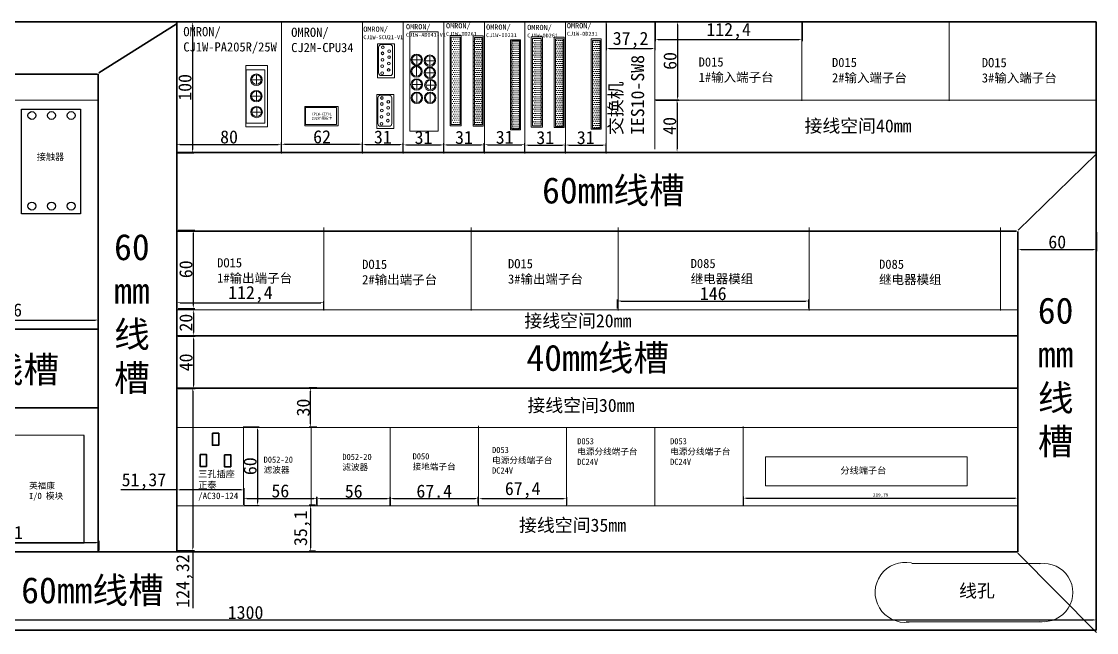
# Model space of a CAD drawing. Header units: millimetres. Extents: x 946 to 4507, y -1073 to 3239.
# Drawn here: x 2925 to 3746, y -539 to -72 of the extents above; entities that cross this region are included whole.
import ezdxf

# ---------------------------------------------------------------- set-up
doc = ezdxf.new("R2010")
doc.units = ezdxf.units.MM
doc.header["$PDMODE"] = 2
doc.header["$PDSIZE"] = -5
doc.layers.add('1', color=3, linetype='Continuous', lineweight=20)
doc.styles.get("Standard").update_dxf_attribs({"font": ''})
doc.styles.get('Standard').set_extended_font_data('SimSun')
doc.dimstyles.new('ISO-25', dxfattribs={"dimtxt": 2.5, "dimasz": 2.5, "dimexe": 1.25, "dimexo": 0.625, "dimtad": 1, "dimtxsty": 'Standard', "dimcen": 2.5, "dimadec": 0, "dimazin": 0, "dimtfac": 1, "dimtmove": 0, "dimatfit": 3, "dimfxl": 1, "dimarcsym": 0})

# ---------------------------------------------------------------- blocks, each defined once
blk = doc.blocks.new('接触器')
blk.add_lwpolyline([(716.09, 855.55), (761.09, 855.55), (761.09, 775.55), (716.09, 775.55)], close=True)
for centre in [(724, 850.75), (739, 850.75), (754, 850.75), (724, 781.49), (739, 781.49), (754, 781.49)]:
    blk.add_circle(centre, 3)
at = {"insert": (727.69, 821.68), "char_height": 5, "width": 34.7504, "attachment_point": 1}
blk.add_mtext('{\\fSimSun|b0|i0|c134|p2;接触器}', dxfattribs=at)
blk = doc.blocks.new('*D244')
at = {"layer": '1', "color": 0, "linetype": 'Continuous', "lineweight": -2, "transparency": 16777216}
for p, q in [((2446.05, -535.98), (2446.05, -528.05)), ((2448.55, -529.3), (3743.55, -529.3)), ((3746.05, -535.98), (3746.05, -528.05))]:
    blk.add_line(p, q, dxfattribs=at)
at = {"layer": '1', "color": 0, "linetype": 'Continuous', "lineweight": 13, "transparency": 16777216}
for points in [[(2448.55, -528.88), (2448.55, -529.71), (2446.05, -529.3)], [(3743.55, -528.88), (3743.55, -529.71), (3746.05, -529.3)]]:
    blk.add_solid(points, dxfattribs=at)
at = {"layer": 'Defpoints', "color": 0, "linetype": 'Continuous', "lineweight": 13, "transparency": 16777216}
for p in [(3746.05, -529.3), (2446.05, -536.6), (3746.05, -536.6)]:
    blk.add_point(p, dxfattribs=at)
at = {"layer": '1', "color": 0, "linetype": 'Continuous', "lineweight": 13, "transparency": 16777216, "insert": (3096.05, -523.67), "char_height": 10, "attachment_point": 5}
blk.add_mtext('1300', dxfattribs=at)
blk = doc.blocks.new('*D263')
at = {"layer": '1', "color": 0, "linetype": 'Continuous', "lineweight": -2, "transparency": 16777216}
for p, q in [((3043.44, -171.48), (3043.44, -164.58)), ((3045.94, -165.83), (3120.94, -165.83)), ((3123.44, -171.48), (3123.44, -164.58))]:
    blk.add_line(p, q, dxfattribs=at)
at = {"layer": '1', "color": 0, "linetype": 'Continuous', "lineweight": 13, "transparency": 16777216}
for points in [[(3045.94, -165.42), (3045.94, -166.25), (3043.44, -165.83)], [(3120.94, -165.42), (3120.94, -166.25), (3123.44, -165.83)]]:
    blk.add_solid(points, dxfattribs=at)
at = {"layer": 'Defpoints', "color": 0, "linetype": 'Continuous', "lineweight": 13, "transparency": 16777216}
for p in [(3043.44, -172.11), (3123.44, -165.83), (3123.44, -172.11)]:
    blk.add_point(p, dxfattribs=at)
at = {"layer": '1', "color": 0, "linetype": 'Continuous', "lineweight": 13, "transparency": 16777216, "insert": (3083.44, -160.21), "char_height": 10, "attachment_point": 5}
blk.add_mtext('80', dxfattribs=at)
blk = doc.blocks.new('*D264')
at = {"layer": '1', "color": 0, "linetype": 'Continuous', "lineweight": -2, "transparency": 16777216}
for p, q in [((3123.48, -171.72), (3123.48, -164.5)), ((3125.98, -165.75), (3182.98, -165.75)), ((3185.48, -171.72), (3185.48, -164.5))]:
    blk.add_line(p, q, dxfattribs=at)
at = {"layer": '1', "color": 0, "linetype": 'Continuous', "lineweight": 13, "transparency": 16777216}
for points in [[(3125.98, -165.33), (3125.98, -166.17), (3123.48, -165.75)], [(3182.98, -165.33), (3182.98, -166.17), (3185.48, -165.75)]]:
    blk.add_solid(points, dxfattribs=at)
at = {"layer": 'Defpoints', "color": 0, "linetype": 'Continuous', "lineweight": 13, "transparency": 16777216}
for p in [(3123.48, -172.35), (3185.48, -165.75), (3185.48, -172.35)]:
    blk.add_point(p, dxfattribs=at)
at = {"layer": '1', "color": 0, "linetype": 'Continuous', "lineweight": 13, "transparency": 16777216, "insert": (3154.48, -160.12), "char_height": 10, "attachment_point": 5}
blk.add_mtext('62', dxfattribs=at)
blk = doc.blocks.new('*D265')
at = {"layer": '1', "color": 0, "linetype": 'Continuous', "lineweight": -2, "transparency": 16777216}
for p, q in [((3185.41, -171.18), (3185.41, -164.68)), ((3187.91, -165.93), (3213.91, -165.93)), ((3216.41, -171.18), (3216.41, -164.68))]:
    blk.add_line(p, q, dxfattribs=at)
at = {"layer": '1', "color": 0, "linetype": 'Continuous', "lineweight": 13, "transparency": 16777216}
for points in [[(3187.91, -165.52), (3187.91, -166.35), (3185.41, -165.93)], [(3213.91, -165.52), (3213.91, -166.35), (3216.41, -165.93)]]:
    blk.add_solid(points, dxfattribs=at)
at = {"layer": 'Defpoints', "color": 0, "linetype": 'Continuous', "lineweight": 13, "transparency": 16777216}
for p in [(3185.41, -171.8), (3216.41, -165.93), (3216.41, -171.8)]:
    blk.add_point(p, dxfattribs=at)
at = {"layer": '1', "color": 0, "linetype": 'Continuous', "lineweight": 13, "transparency": 16777216, "insert": (3200.91, -160.31), "char_height": 10, "attachment_point": 5}
blk.add_mtext('31', dxfattribs=at)
blk = doc.blocks.new('*D267')
at = {"layer": '1', "color": 0, "linetype": 'Continuous', "lineweight": -2, "transparency": 16777216}
for p, q in [((3216.51, -171.5), (3216.51, -165.01)), ((3219.01, -166.26), (3245.01, -166.26)), ((3247.51, -171.5), (3247.51, -165.01))]:
    blk.add_line(p, q, dxfattribs=at)
at = {"layer": '1', "color": 0, "linetype": 'Continuous', "lineweight": 13, "transparency": 16777216}
for points in [[(3219.01, -165.84), (3219.01, -166.68), (3216.51, -166.26)], [(3245.01, -165.84), (3245.01, -166.68), (3247.51, -166.26)]]:
    blk.add_solid(points, dxfattribs=at)
at = {"layer": 'Defpoints', "color": 0, "linetype": 'Continuous', "lineweight": 13, "transparency": 16777216}
for p in [(3216.51, -172.13), (3247.51, -166.26), (3247.51, -172.13)]:
    blk.add_point(p, dxfattribs=at)
at = {"layer": '1', "color": 0, "linetype": 'Continuous', "lineweight": 13, "transparency": 16777216, "insert": (3232.01, -160.63), "char_height": 10, "attachment_point": 5}
blk.add_mtext('31', dxfattribs=at)
blk = doc.blocks.new('*D269')
at = {"layer": '1', "color": 0, "linetype": 'Continuous', "lineweight": -2, "transparency": 16777216}
for p, q in [((3247.39, -171.5), (3247.39, -165.01)), ((3249.89, -166.26), (3275.89, -166.26)), ((3278.39, -171.5), (3278.39, -165.01))]:
    blk.add_line(p, q, dxfattribs=at)
at = {"layer": '1', "color": 0, "linetype": 'Continuous', "lineweight": 13, "transparency": 16777216}
for points in [[(3249.89, -165.84), (3249.89, -166.68), (3247.39, -166.26)], [(3275.89, -165.84), (3275.89, -166.68), (3278.39, -166.26)]]:
    blk.add_solid(points, dxfattribs=at)
at = {"layer": 'Defpoints', "color": 0, "linetype": 'Continuous', "lineweight": 13, "transparency": 16777216}
for p in [(3247.39, -172.13), (3278.39, -166.26), (3278.39, -172.13)]:
    blk.add_point(p, dxfattribs=at)
at = {"layer": '1', "color": 0, "linetype": 'Continuous', "lineweight": 13, "transparency": 16777216, "insert": (3262.89, -160.63), "char_height": 10, "attachment_point": 5}
blk.add_mtext('31', dxfattribs=at)
blk = doc.blocks.new('*D271')
at = {"layer": '1', "color": 0, "linetype": 'Continuous', "lineweight": -2, "transparency": 16777216}
for p, q in [((3278.47, -171.35), (3278.47, -164.85)), ((3280.97, -166.1), (3306.97, -166.1)), ((3309.47, -171.35), (3309.47, -164.85))]:
    blk.add_line(p, q, dxfattribs=at)
at = {"layer": '1', "color": 0, "linetype": 'Continuous', "lineweight": 13, "transparency": 16777216}
for points in [[(3280.97, -165.69), (3280.97, -166.52), (3278.47, -166.1)], [(3306.97, -165.69), (3306.97, -166.52), (3309.47, -166.1)]]:
    blk.add_solid(points, dxfattribs=at)
at = {"layer": 'Defpoints', "color": 0, "linetype": 'Continuous', "lineweight": 13, "transparency": 16777216}
for p in [(3278.47, -171.97), (3309.47, -166.1), (3309.47, -171.97)]:
    blk.add_point(p, dxfattribs=at)
at = {"layer": '1', "color": 0, "linetype": 'Continuous', "lineweight": 13, "transparency": 16777216, "insert": (3293.97, -160.48), "char_height": 10, "attachment_point": 5}
blk.add_mtext('31', dxfattribs=at)
blk = doc.blocks.new('*D273')
at = {"layer": '1', "color": 0, "linetype": 'Continuous', "lineweight": -2, "transparency": 16777216}
for p, q in [((3309.5, -171.65), (3309.5, -165.15)), ((3312, -166.4), (3338, -166.4)), ((3340.5, -171.65), (3340.5, -165.15))]:
    blk.add_line(p, q, dxfattribs=at)
at = {"layer": '1', "color": 0, "linetype": 'Continuous', "lineweight": 13, "transparency": 16777216}
for points in [[(3312, -165.99), (3312, -166.82), (3309.5, -166.4)], [(3338, -165.99), (3338, -166.82), (3340.5, -166.4)]]:
    blk.add_solid(points, dxfattribs=at)
at = {"layer": 'Defpoints', "color": 0, "linetype": 'Continuous', "lineweight": 13, "transparency": 16777216}
for p in [(3309.5, -172.27), (3340.5, -166.4), (3340.5, -172.27)]:
    blk.add_point(p, dxfattribs=at)
at = {"layer": '1', "color": 0, "linetype": 'Continuous', "lineweight": 13, "transparency": 16777216, "insert": (3325, -160.78), "char_height": 10, "attachment_point": 5}
blk.add_mtext('31', dxfattribs=at)
blk = doc.blocks.new('*D275')
at = {"layer": '1', "color": 0, "linetype": 'Continuous', "lineweight": -2, "transparency": 16777216}
for p, q in [((3340.39, -171.62), (3340.39, -165.12)), ((3342.89, -166.37), (3368.89, -166.37)), ((3371.39, -171.62), (3371.39, -165.12))]:
    blk.add_line(p, q, dxfattribs=at)
at = {"layer": '1', "color": 0, "linetype": 'Continuous', "lineweight": 13, "transparency": 16777216}
for points in [[(3342.89, -165.96), (3342.89, -166.79), (3340.39, -166.37)], [(3368.89, -165.96), (3368.89, -166.79), (3371.39, -166.37)]]:
    blk.add_solid(points, dxfattribs=at)
at = {"layer": 'Defpoints', "color": 0, "linetype": 'Continuous', "lineweight": 13, "transparency": 16777216}
for p in [(3340.39, -172.24), (3371.39, -166.37), (3371.39, -172.24)]:
    blk.add_point(p, dxfattribs=at)
at = {"layer": '1', "color": 0, "linetype": 'Continuous', "lineweight": 13, "transparency": 16777216, "insert": (3355.89, -160.75), "char_height": 10, "attachment_point": 5}
blk.add_mtext('31', dxfattribs=at)
blk = doc.blocks.new('*D279')
at = {"layer": '1', "color": 0, "linetype": 'Continuous', "lineweight": -2, "transparency": 16777216}
for p, q in [((3044.26, -72.3), (3056.64, -72.3)), ((3055.39, -74.8), (3055.39, -169.8)), ((3044.26, -172.3), (3056.64, -172.3))]:
    blk.add_line(p, q, dxfattribs=at)
at = {"layer": '1', "color": 0, "linetype": 'Continuous', "lineweight": 13, "transparency": 16777216}
for points in [[(3054.97, -74.8), (3055.81, -74.8), (3055.39, -72.3)], [(3054.97, -169.8), (3055.81, -169.8), (3055.39, -172.3)]]:
    blk.add_solid(points, dxfattribs=at)
at = {"layer": 'Defpoints', "color": 0, "linetype": 'Continuous', "lineweight": 13, "transparency": 16777216}
for p in [(3043.63, -72.3), (3043.63, -172.3), (3055.39, -172.3)]:
    blk.add_point(p, dxfattribs=at)
at = {"layer": '1', "color": 0, "linetype": 'Continuous', "lineweight": 13, "transparency": 16777216, "insert": (3049.77, -122.3), "char_height": 10, "attachment_point": 5, "rotation": 90}
blk.add_mtext('100', dxfattribs=at)
blk = doc.blocks.new('*D280')
at = {"layer": '1', "color": 0, "linetype": 'Continuous', "lineweight": -2, "transparency": 16777216}
for p, q in [((3371.55, -73.67), (3371.55, -93.84)), ((3408.75, -73.67), (3408.75, -93.84)), ((3374.05, -92.59), (3406.25, -92.59))]:
    blk.add_line(p, q, dxfattribs=at)
at = {"layer": '1', "color": 0, "linetype": 'Continuous', "lineweight": 13, "transparency": 16777216}
for points in [[(3374.05, -92.17), (3374.05, -93), (3371.55, -92.59)], [(3406.25, -92.17), (3406.25, -93), (3408.75, -92.59)]]:
    blk.add_solid(points, dxfattribs=at)
at = {"layer": 'Defpoints', "color": 0, "linetype": 'Continuous', "lineweight": 13, "transparency": 16777216}
for p in [(3371.55, -73.05), (3408.75, -73.05), (3408.75, -92.59)]:
    blk.add_point(p, dxfattribs=at)
at = {"layer": '1', "color": 0, "linetype": 'Continuous', "lineweight": 13, "transparency": 16777216, "insert": (3390.15, -86.13), "char_height": 10, "attachment_point": 5}
blk.add_mtext('37,2', dxfattribs=at)
blk = doc.blocks.new('*D282')
at = {"layer": '1', "color": 0, "linetype": 'Continuous', "lineweight": -2, "transparency": 16777216}
for p, q in [((3409.61, -72.08), (3427.19, -72.08)), ((3425.94, -74.58), (3425.94, -129.58)), ((3409.61, -132.08), (3427.19, -132.08))]:
    blk.add_line(p, q, dxfattribs=at)
at = {"layer": '1', "color": 0, "linetype": 'Continuous', "lineweight": 13, "transparency": 16777216}
for points in [[(3425.52, -74.58), (3426.36, -74.58), (3425.94, -72.08)], [(3425.52, -129.58), (3426.36, -129.58), (3425.94, -132.08)]]:
    blk.add_solid(points, dxfattribs=at)
at = {"layer": 'Defpoints', "color": 0, "linetype": 'Continuous', "lineweight": 13, "transparency": 16777216}
for p in [(3408.99, -72.08), (3408.99, -132.08), (3425.94, -132.08)]:
    blk.add_point(p, dxfattribs=at)
at = {"layer": '1', "color": 0, "linetype": 'Continuous', "lineweight": 13, "transparency": 16777216, "insert": (3420.32, -102.08), "char_height": 10, "attachment_point": 5, "rotation": 90}
blk.add_mtext('60', dxfattribs=at)
blk = doc.blocks.new('*D283')
at = {"layer": '1', "color": 0, "linetype": 'Continuous', "lineweight": -2, "transparency": 16777216}
for p, q in [((3409.09, -131.7), (3426.91, -131.7)), ((3425.66, -134.2), (3425.66, -169.2)), ((3409.09, -171.7), (3426.91, -171.7))]:
    blk.add_line(p, q, dxfattribs=at)
at = {"layer": '1', "color": 0, "linetype": 'Continuous', "lineweight": 13, "transparency": 16777216}
for points in [[(3425.24, -134.2), (3426.07, -134.2), (3425.66, -131.7)], [(3425.24, -169.2), (3426.07, -169.2), (3425.66, -171.7)]]:
    blk.add_solid(points, dxfattribs=at)
at = {"layer": 'Defpoints', "color": 0, "linetype": 'Continuous', "lineweight": 13, "transparency": 16777216}
for p in [(3408.47, -131.7), (3408.47, -171.7), (3425.66, -171.7)]:
    blk.add_point(p, dxfattribs=at)
at = {"layer": '1', "color": 0, "linetype": 'Continuous', "lineweight": 13, "transparency": 16777216, "insert": (3420.03, -151.7), "char_height": 10, "attachment_point": 5, "rotation": 90}
blk.add_mtext('40', dxfattribs=at)
blk = doc.blocks.new('*D284')
at = {"layer": '1', "color": 0, "linetype": 'Continuous', "lineweight": -2, "transparency": 16777216}
for p, q in [((3408.84, -73.08), (3408.84, -87.03)), ((3521.24, -73.08), (3521.24, -87.03)), ((3411.34, -85.78), (3518.74, -85.78))]:
    blk.add_line(p, q, dxfattribs=at)
at = {"layer": '1', "color": 0, "linetype": 'Continuous', "lineweight": 13, "transparency": 16777216}
for points in [[(3411.34, -85.36), (3411.34, -86.19), (3408.84, -85.78)], [(3518.74, -85.36), (3518.74, -86.19), (3521.24, -85.78)]]:
    blk.add_solid(points, dxfattribs=at)
at = {"layer": 'Defpoints', "color": 0, "linetype": 'Continuous', "lineweight": 13, "transparency": 16777216}
for p in [(3408.84, -72.45), (3521.24, -72.45), (3521.24, -85.78)]:
    blk.add_point(p, dxfattribs=at)
at = {"layer": '1', "color": 0, "linetype": 'Continuous', "lineweight": 13, "transparency": 16777216, "insert": (3465.04, -79.32), "char_height": 10, "attachment_point": 5}
blk.add_mtext('112,4', dxfattribs=at)
blk = doc.blocks.new('*D285')
at = {"layer": '1', "color": 0, "linetype": 'Continuous', "lineweight": -2, "transparency": 16777216}
for p, q in [((3044.51, -231.31), (3057.36, -231.31)), ((3056.11, -233.81), (3056.11, -288.81)), ((3044.51, -291.31), (3057.36, -291.31))]:
    blk.add_line(p, q, dxfattribs=at)
at = {"layer": '1', "color": 0, "linetype": 'Continuous', "lineweight": 13, "transparency": 16777216}
for points in [[(3055.69, -233.81), (3056.53, -233.81), (3056.11, -231.31)], [(3055.69, -288.81), (3056.53, -288.81), (3056.11, -291.31)]]:
    blk.add_solid(points, dxfattribs=at)
at = {"layer": 'Defpoints', "color": 0, "linetype": 'Continuous', "lineweight": 13, "transparency": 16777216}
for p in [(3043.88, -231.31), (3043.88, -291.31), (3056.11, -291.31)]:
    blk.add_point(p, dxfattribs=at)
at = {"layer": '1', "color": 0, "linetype": 'Continuous', "lineweight": 13, "transparency": 16777216, "insert": (3050.48, -261.31), "char_height": 10, "attachment_point": 5, "rotation": 90}
blk.add_mtext('60', dxfattribs=at)
blk = doc.blocks.new('*D287')
at = {"layer": '1', "color": 0, "linetype": 'Continuous', "lineweight": -2, "transparency": 16777216}
for p, q in [((3043.55, -291.84), (3043.55, -285.61)), ((3046.05, -286.86), (3153.45, -286.86)), ((3155.95, -291.84), (3155.95, -285.61))]:
    blk.add_line(p, q, dxfattribs=at)
at = {"layer": '1', "color": 0, "linetype": 'Continuous', "lineweight": 13, "transparency": 16777216}
for points in [[(3046.05, -286.44), (3046.05, -287.27), (3043.55, -286.86)], [(3153.45, -286.44), (3153.45, -287.27), (3155.95, -286.86)]]:
    blk.add_solid(points, dxfattribs=at)
at = {"layer": 'Defpoints', "color": 0, "linetype": 'Continuous', "lineweight": 13, "transparency": 16777216}
for p in [(3155.95, -286.86), (3043.55, -292.46), (3155.95, -292.46)]:
    blk.add_point(p, dxfattribs=at)
at = {"layer": '1', "color": 0, "linetype": 'Continuous', "lineweight": 13, "transparency": 16777216, "insert": (3099.75, -280.4), "char_height": 10, "attachment_point": 5}
blk.add_mtext('112,4', dxfattribs=at)
blk = doc.blocks.new('*D289')
at = {"layer": '1', "color": 0, "linetype": 'Continuous', "lineweight": -2, "transparency": 16777216}
for p, q in [((3044.66, -292.12), (3057.4, -292.12)), ((3056.15, -294.62), (3056.15, -309.62)), ((3044.66, -312.12), (3057.4, -312.12))]:
    blk.add_line(p, q, dxfattribs=at)
at = {"layer": '1', "color": 0, "linetype": 'Continuous', "lineweight": 13, "transparency": 16777216}
for points in [[(3055.73, -294.62), (3056.56, -294.62), (3056.15, -292.12)], [(3055.73, -309.62), (3056.56, -309.62), (3056.15, -312.12)]]:
    blk.add_solid(points, dxfattribs=at)
at = {"layer": 'Defpoints', "color": 0, "linetype": 'Continuous', "lineweight": 13, "transparency": 16777216}
for p in [(3044.04, -292.12), (3044.04, -312.12), (3056.15, -312.12)]:
    blk.add_point(p, dxfattribs=at)
at = {"layer": '1', "color": 0, "linetype": 'Continuous', "lineweight": 13, "transparency": 16777216, "insert": (3050.52, -302.12), "char_height": 10, "attachment_point": 5, "rotation": 90}
blk.add_mtext('20', dxfattribs=at)
blk = doc.blocks.new('*D291')
at = {"layer": '1', "color": 0, "linetype": 'Continuous', "lineweight": -2, "transparency": 16777216}
for p, q in [((3044.44, -312.49), (3057.47, -312.49)), ((3056.22, -314.99), (3056.22, -349.99)), ((3044.44, -352.49), (3057.47, -352.49))]:
    blk.add_line(p, q, dxfattribs=at)
at = {"layer": '1', "color": 0, "linetype": 'Continuous', "lineweight": 13, "transparency": 16777216}
for points in [[(3055.81, -314.99), (3056.64, -314.99), (3056.22, -312.49)], [(3055.81, -349.99), (3056.64, -349.99), (3056.22, -352.49)]]:
    blk.add_solid(points, dxfattribs=at)
at = {"layer": 'Defpoints', "color": 0, "linetype": 'Continuous', "lineweight": 13, "transparency": 16777216}
for p in [(3043.82, -312.49), (3043.82, -352.49), (3056.22, -352.49)]:
    blk.add_point(p, dxfattribs=at)
at = {"layer": '1', "color": 0, "linetype": 'Continuous', "lineweight": 13, "transparency": 16777216, "insert": (3050.6, -332.49), "char_height": 10, "attachment_point": 5, "rotation": 90}
blk.add_mtext('40', dxfattribs=at)
blk = doc.blocks.new('*D292')
at = {"layer": '1', "color": 0, "linetype": 'Continuous', "lineweight": -2, "transparency": 16777216}
for p, q in [((3043.63, -352.04), (3056.98, -352.04)), ((3055.73, -354.54), (3055.73, -473.87)), ((3043.63, -476.37), (3056.98, -476.37)), ((3055.73, -476.37), (3055.73, -520.28))]:
    blk.add_line(p, q, dxfattribs=at)
at = {"layer": '1', "color": 0, "linetype": 'Continuous', "lineweight": 13, "transparency": 16777216}
for points in [[(3055.32, -354.54), (3056.15, -354.54), (3055.73, -352.04)], [(3055.32, -473.87), (3056.15, -473.87), (3055.73, -476.37)]]:
    blk.add_solid(points, dxfattribs=at)
at = {"layer": 'Defpoints', "color": 0, "linetype": 'Continuous', "lineweight": 13, "transparency": 16777216}
for p in [(3043, -352.04), (3043, -476.37), (3055.73, -476.37)]:
    blk.add_point(p, dxfattribs=at)
at = {"layer": '1', "color": 0, "linetype": 'Continuous', "lineweight": 13, "transparency": 16777216, "insert": (3049.27, -499.58), "char_height": 10, "attachment_point": 5, "rotation": 90}
blk.add_mtext('124,32', dxfattribs=at)
blk = doc.blocks.new('*D293')
at = {"layer": '1', "color": 0, "linetype": 'Continuous', "lineweight": -2, "transparency": 16777216}
for p, q in [((3380.29, -291.33), (3380.29, -284.32)), ((3382.79, -285.57), (3523.79, -285.57)), ((3526.29, -291.33), (3526.29, -284.32))]:
    blk.add_line(p, q, dxfattribs=at)
at = {"layer": '1', "color": 0, "linetype": 'Continuous', "lineweight": 13, "transparency": 16777216}
for points in [[(3382.79, -285.15), (3382.79, -285.99), (3380.29, -285.57)], [(3523.79, -285.15), (3523.79, -285.99), (3526.29, -285.57)]]:
    blk.add_solid(points, dxfattribs=at)
at = {"layer": 'Defpoints', "color": 0, "linetype": 'Continuous', "lineweight": 13, "transparency": 16777216}
for p in [(3526.29, -285.57), (3380.29, -291.95), (3526.29, -291.95)]:
    blk.add_point(p, dxfattribs=at)
at = {"layer": '1', "color": 0, "linetype": 'Continuous', "lineweight": 13, "transparency": 16777216, "insert": (3453.29, -279.95), "char_height": 10, "attachment_point": 5}
blk.add_mtext('146', dxfattribs=at)
blk = doc.blocks.new('*D294')
at = {"layer": '1', "color": 0, "linetype": 'Continuous', "lineweight": -2, "transparency": 16777216}
for p, q in [((3686.07, -232.88), (3686.07, -247.4)), ((3746.07, -232.88), (3746.07, -247.4)), ((3688.57, -246.15), (3743.57, -246.15))]:
    blk.add_line(p, q, dxfattribs=at)
at = {"layer": '1', "color": 0, "linetype": 'Continuous', "lineweight": 13, "transparency": 16777216}
for points in [[(3688.57, -245.73), (3688.57, -246.56), (3686.07, -246.15)], [(3743.57, -245.73), (3743.57, -246.56), (3746.07, -246.15)]]:
    blk.add_solid(points, dxfattribs=at)
at = {"layer": 'Defpoints', "color": 0, "linetype": 'Continuous', "lineweight": 13, "transparency": 16777216}
for p in [(3686.07, -232.25), (3746.07, -232.25), (3746.07, -246.15)]:
    blk.add_point(p, dxfattribs=at)
at = {"layer": '1', "color": 0, "linetype": 'Continuous', "lineweight": 13, "transparency": 16777216, "insert": (3716.07, -240.52), "char_height": 10, "attachment_point": 5}
blk.add_mtext('60', dxfattribs=at)
blk = doc.blocks.new('*D299')
at = {"layer": '1', "color": 0, "linetype": 'Continuous', "lineweight": -2, "transparency": 16777216}
for p, q in [((2826.16, -306.36), (2826.16, -298.9)), ((2828.66, -300.15), (2981.13, -300.15)), ((2983.63, -306.36), (2983.63, -298.9))]:
    blk.add_line(p, q, dxfattribs=at)
at = {"layer": '1', "color": 0, "linetype": 'Continuous', "lineweight": 13, "transparency": 16777216}
for points in [[(2828.66, -299.73), (2828.66, -300.56), (2826.16, -300.15)], [(2981.13, -299.73), (2981.13, -300.56), (2983.63, -300.15)]]:
    blk.add_solid(points, dxfattribs=at)
at = {"layer": 'Defpoints', "color": 0, "linetype": 'Continuous', "lineweight": 13, "transparency": 16777216}
for p in [(2983.63, -300.15), (2826.16, -306.98), (2983.63, -306.98)]:
    blk.add_point(p, dxfattribs=at)
at = {"layer": '1', "color": 0, "linetype": 'Continuous', "lineweight": 13, "transparency": 16777216, "insert": (2904.89, -293.69), "char_height": 10, "attachment_point": 5}
blk.add_mtext('157,46', dxfattribs=at)
blk = doc.blocks.new('*D301')
at = {"layer": '1', "color": 0, "linetype": 'Continuous', "lineweight": -2, "transparency": 16777216}
for p, q in [((3150.66, -441.5), (3150.66, -435.37)), ((3153.16, -436.62), (3204.16, -436.62)), ((3206.66, -441.5), (3206.66, -435.37))]:
    blk.add_line(p, q, dxfattribs=at)
at = {"layer": '1', "color": 0, "linetype": 'Continuous', "lineweight": 13, "transparency": 16777216}
for points in [[(3153.16, -436.2), (3153.16, -437.04), (3150.66, -436.62)], [(3204.16, -436.2), (3204.16, -437.04), (3206.66, -436.62)]]:
    blk.add_solid(points, dxfattribs=at)
at = {"layer": 'Defpoints', "color": 0, "linetype": 'Continuous', "lineweight": 13, "transparency": 16777216}
for p in [(3150.66, -442.12), (3206.66, -436.62), (3206.66, -442.12)]:
    blk.add_point(p, dxfattribs=at)
at = {"layer": '1', "color": 0, "linetype": 'Continuous', "lineweight": 13, "transparency": 16777216, "insert": (3178.66, -431), "char_height": 10, "attachment_point": 5}
blk.add_mtext('56', dxfattribs=at)
blk = doc.blocks.new('*D304')
at = {"layer": '1', "color": 0, "linetype": 'Continuous', "lineweight": -2, "transparency": 16777216}
for p, q in [((3150.57, -352), (3144.52, -352)), ((3145.77, -379.5), (3145.77, -354.5)), ((3150.57, -382), (3144.52, -382))]:
    blk.add_line(p, q, dxfattribs=at)
at = {"layer": '1', "color": 0, "linetype": 'Continuous', "lineweight": 13, "transparency": 16777216}
for points in [[(3145.35, -354.5), (3146.18, -354.5), (3145.77, -352)], [(3145.35, -379.5), (3146.18, -379.5), (3145.77, -382)]]:
    blk.add_solid(points, dxfattribs=at)
at = {"layer": 'Defpoints', "color": 0, "linetype": 'Continuous', "lineweight": 13, "transparency": 16777216}
for p in [(3145.77, -352), (3151.2, -352), (3151.2, -382)]:
    blk.add_point(p, dxfattribs=at)
at = {"layer": '1', "color": 0, "linetype": 'Continuous', "lineweight": 13, "transparency": 16777216, "insert": (3140.14, -367), "char_height": 10, "attachment_point": 5, "rotation": 90}
blk.add_mtext('30', dxfattribs=at)
blk = doc.blocks.new('*D306')
at = {"layer": '1', "color": 0, "linetype": 'Continuous', "lineweight": -2, "transparency": 16777216}
for p, q in [((3149.53, -441.69), (3144.51, -441.69)), ((3145.76, -444.19), (3145.76, -474.29)), ((3149.53, -476.79), (3144.51, -476.79))]:
    blk.add_line(p, q, dxfattribs=at)
at = {"layer": '1', "color": 0, "linetype": 'Continuous', "lineweight": 13, "transparency": 16777216}
for points in [[(3145.34, -444.19), (3146.18, -444.19), (3145.76, -441.69)], [(3145.34, -474.29), (3146.18, -474.29), (3145.76, -476.79)]]:
    blk.add_solid(points, dxfattribs=at)
at = {"layer": 'Defpoints', "color": 0, "linetype": 'Continuous', "lineweight": 13, "transparency": 16777216}
for p in [(3150.16, -441.69), (3145.76, -476.79), (3150.16, -476.79)]:
    blk.add_point(p, dxfattribs=at)
at = {"layer": '1', "color": 0, "linetype": 'Continuous', "lineweight": 13, "transparency": 16777216, "insert": (3139.3, -459.24), "char_height": 10, "attachment_point": 5, "rotation": 90}
blk.add_mtext('35,1', dxfattribs=at)
blk = doc.blocks.new('*D307')
at = {"layer": '1', "color": 0, "linetype": 'Continuous', "lineweight": -2, "transparency": 16777216}
for p, q in [((3206.46, -441.5), (3206.46, -435.3)), ((3208.96, -436.55), (3271.34, -436.55)), ((3273.84, -440.02), (3273.84, -435.3))]:
    blk.add_line(p, q, dxfattribs=at)
at = {"layer": '1', "color": 0, "linetype": 'Continuous', "lineweight": 13, "transparency": 16777216}
for points in [[(3208.96, -436.14), (3208.96, -436.97), (3206.46, -436.55)], [(3271.34, -436.14), (3271.34, -436.97), (3273.84, -436.55)]]:
    blk.add_solid(points, dxfattribs=at)
at = {"layer": 'Defpoints', "color": 0, "linetype": 'Continuous', "lineweight": 13, "transparency": 16777216}
for p in [(3206.46, -442.12), (3273.84, -436.55), (3273.84, -440.64)]:
    blk.add_point(p, dxfattribs=at)
at = {"layer": '1', "color": 0, "linetype": 'Continuous', "lineweight": 13, "transparency": 16777216, "insert": (3240.15, -430.93), "char_height": 10, "attachment_point": 5}
blk.add_mtext('67.4', dxfattribs=at)
blk = doc.blocks.new('*D308')
at = {"layer": '1', "color": 0, "linetype": 'Continuous', "lineweight": -2, "transparency": 16777216}
for p, q in [((3274.05, -441.31), (3274.05, -435.38)), ((3276.55, -436.63), (3338.95, -436.63)), ((3341.45, -441.31), (3341.45, -435.38))]:
    blk.add_line(p, q, dxfattribs=at)
at = {"layer": '1', "color": 0, "linetype": 'Continuous', "lineweight": 13, "transparency": 16777216}
for points in [[(3276.55, -436.22), (3276.55, -437.05), (3274.05, -436.63)], [(3338.95, -436.22), (3338.95, -437.05), (3341.45, -436.63)]]:
    blk.add_solid(points, dxfattribs=at)
at = {"layer": 'Defpoints', "color": 0, "linetype": 'Continuous', "lineweight": 13, "transparency": 16777216}
for p in [(3274.05, -441.94), (3341.45, -436.63), (3341.45, -441.94)]:
    blk.add_point(p, dxfattribs=at)
at = {"layer": '1', "color": 0, "linetype": 'Continuous', "lineweight": 13, "transparency": 16777216, "insert": (3307.75, -430.17), "char_height": 10, "attachment_point": 5}
blk.add_mtext('67,4', dxfattribs=at)
blk = doc.blocks.new('*D309')
at = {"layer": '1', "color": 0, "linetype": 'Continuous', "lineweight": -2, "transparency": 16777216}
for p, q in [((3476.31, -441.84), (3476.31, -435.01)), ((3686.09, -441.84), (3686.09, -435.01)), ((3478.81, -436.26), (3683.59, -436.26))]:
    blk.add_line(p, q, dxfattribs=at)
at = {"layer": '1', "color": 0, "linetype": 'Continuous', "lineweight": 13, "transparency": 16777216}
for points in [[(3478.81, -435.84), (3478.81, -436.67), (3476.31, -436.26)], [(3683.59, -435.84), (3683.59, -436.67), (3686.09, -436.26)]]:
    blk.add_solid(points, dxfattribs=at)
at = {"layer": 'Defpoints', "color": 0, "linetype": 'Continuous', "lineweight": 13, "transparency": 16777216}
for p in [(3476.31, -442.46), (3686.09, -436.26), (3686.09, -442.46)]:
    blk.add_point(p, dxfattribs=at)
at = {"layer": '1', "color": 0, "linetype": 'Continuous', "lineweight": 13, "transparency": 16777216, "insert": (3581.2, -434.17), "char_height": 2.5, "attachment_point": 5}
blk.add_mtext('209,79', dxfattribs=at)
blk = doc.blocks.new('*D312')
at = {"layer": '1', "color": 0, "linetype": 'Continuous', "lineweight": -2, "transparency": 16777216}
for p, q in [((2826.92, -476.27), (2826.92, -468.98)), ((2829.42, -470.23), (2981.83, -470.23)), ((2984.33, -476.27), (2984.33, -468.98))]:
    blk.add_line(p, q, dxfattribs=at)
at = {"layer": '1', "color": 0, "linetype": 'Continuous', "lineweight": 13, "transparency": 16777216}
for points in [[(2829.42, -469.81), (2829.42, -470.65), (2826.92, -470.23)], [(2981.83, -469.81), (2981.83, -470.65), (2984.33, -470.23)]]:
    blk.add_solid(points, dxfattribs=at)
at = {"layer": 'Defpoints', "color": 0, "linetype": 'Continuous', "lineweight": 13, "transparency": 16777216}
for p in [(2984.33, -470.23), (2826.92, -476.9), (2984.33, -476.9)]:
    blk.add_point(p, dxfattribs=at)
at = {"layer": '1', "color": 0, "linetype": 'Continuous', "lineweight": 13, "transparency": 16777216, "insert": (2905.63, -463.77), "char_height": 10, "attachment_point": 5}
blk.add_mtext('157,41', dxfattribs=at)
blk = doc.blocks.new('*D314')
at = {"layer": '1', "color": 0, "linetype": 'Continuous', "lineweight": -2, "transparency": 16777216}
for p, q in [((3095.08, -381.82), (3106.42, -381.82)), ((3105.17, -384.32), (3105.17, -439.32)), ((3095.08, -441.82), (3106.42, -441.82))]:
    blk.add_line(p, q, dxfattribs=at)
at = {"layer": '1', "color": 0, "linetype": 'Continuous', "lineweight": 13, "transparency": 16777216}
for points in [[(3104.75, -384.32), (3105.59, -384.32), (3105.17, -381.82)], [(3104.75, -439.32), (3105.59, -439.32), (3105.17, -441.82)]]:
    blk.add_solid(points, dxfattribs=at)
at = {"layer": 'Defpoints', "color": 0, "linetype": 'Continuous', "lineweight": 13, "transparency": 16777216}
for p in [(3094.45, -381.82), (3094.45, -441.82), (3105.17, -441.82)]:
    blk.add_point(p, dxfattribs=at)
at = {"layer": '1', "color": 0, "linetype": 'Continuous', "lineweight": 13, "transparency": 16777216, "insert": (3099.54, -411.82), "char_height": 10, "attachment_point": 5, "rotation": 90}
blk.add_mtext('60', dxfattribs=at)
blk = doc.blocks.new('*D315')
at = {"layer": '1', "color": 0, "linetype": 'Continuous', "lineweight": -2, "transparency": 16777216}
for p, q in [((3094.61, -441.11), (3094.61, -435.14)), ((3150.61, -441.11), (3150.61, -435.14)), ((3097.11, -436.39), (3148.11, -436.39))]:
    blk.add_line(p, q, dxfattribs=at)
at = {"layer": '1', "color": 0, "linetype": 'Continuous', "lineweight": 13, "transparency": 16777216}
for points in [[(3097.11, -435.98), (3097.11, -436.81), (3094.61, -436.39)], [(3148.11, -435.98), (3148.11, -436.81), (3150.61, -436.39)]]:
    blk.add_solid(points, dxfattribs=at)
at = {"layer": 'Defpoints', "color": 0, "linetype": 'Continuous', "lineweight": 13, "transparency": 16777216}
for p in [(3094.61, -441.74), (3150.61, -436.39), (3150.61, -441.74)]:
    blk.add_point(p, dxfattribs=at)
at = {"layer": '1', "color": 0, "linetype": 'Continuous', "lineweight": 13, "transparency": 16777216, "insert": (3122.61, -430.77), "char_height": 10, "attachment_point": 5}
blk.add_mtext('56', dxfattribs=at)
blk = doc.blocks.new('*D317')
at = {"layer": '1', "color": 0, "linetype": 'Continuous', "lineweight": -2, "transparency": 16777216}
for p, q in [((3043.54, -429.9), (3000.83, -429.9)), ((3043.54, -441.37), (3043.54, -428.65)), ((3092.42, -429.9), (3046.04, -429.9)), ((3094.92, -441.37), (3094.92, -428.65))]:
    blk.add_line(p, q, dxfattribs=at)
at = {"layer": '1', "color": 0, "linetype": 'Continuous', "lineweight": 13, "transparency": 16777216}
for points in [[(3046.04, -429.48), (3046.04, -430.31), (3043.54, -429.9)], [(3092.42, -429.48), (3092.42, -430.31), (3094.92, -429.9)]]:
    blk.add_solid(points, dxfattribs=at)
at = {"layer": 'Defpoints', "color": 0, "linetype": 'Continuous', "lineweight": 13, "transparency": 16777216}
for p in [(3094.92, -429.9), (3043.54, -442), (3094.92, -442)]:
    blk.add_point(p, dxfattribs=at)
at = {"layer": '1', "color": 0, "linetype": 'Continuous', "lineweight": 13, "transparency": 16777216, "insert": (3018.4, -423.44), "char_height": 10, "attachment_point": 5}
blk.add_mtext('51,37', dxfattribs=at)

msp = doc.modelspace()

# ---------------------------------------------------------------- hatches: boundary and pattern name
at = {"layer": '1', "linetype": 'Continuous', "lineweight": 13}
h = msp.add_hatch(dxfattribs=at)
h.set_pattern_fill('DOTS', style=0)
h.set_pattern_definition([(0, (-224.811, 9.7226), (0.79375, 1.5875), [0, -1.5875])])
h.paths.add_polyline_path([(3260.321, -84.263), (3253.494, -84.263), (3253.494, -151.019), (3260.321, -151.019)])
h = msp.add_hatch(dxfattribs=at)
h.set_pattern_fill('DOTS', style=0)
h.set_pattern_definition([(0, (-208.1817, 9.7226), (0.79375, 1.5875), [0, -1.5875])])
h.paths.add_polyline_path([(3276.95, -84.263), (3270.123, -84.263), (3270.123, -151.019), (3276.95, -151.019)])
h = msp.add_hatch(dxfattribs=at)
h.set_pattern_fill('DOTS', style=0)
h.set_pattern_definition([(0, (-179.5416, 6.8384), (0.79375, 1.5875), [0, -1.5875])])
h.paths.add_polyline_path([(3305.59, -87.147), (3298.763, -87.147), (3298.763, -153.903), (3305.59, -153.903)])
h = msp.add_hatch(dxfattribs=at)
h.set_pattern_fill('DOTS', style=0)
h.set_pattern_definition([(0, (-162.7417, 8.6535), (0.79375, 1.5875), [0, -1.5875])])
h.paths.add_polyline_path([(3322.39, -85.332), (3315.563, -85.332), (3315.563, -152.088), (3322.39, -152.088)])
h = msp.add_hatch(dxfattribs=at)
h.set_pattern_fill('DOTS', style=0)
h.set_pattern_definition([(0, (-146.1124, 8.6535), (0.79375, 1.5875), [0, -1.5875])])
h.paths.add_polyline_path([(3339.019, -85.332), (3332.193, -85.332), (3332.193, -152.088), (3339.019, -152.088)])
h = msp.add_hatch(dxfattribs=at)
h.set_pattern_fill('DOTS', style=0)
h.set_pattern_definition([(0, (-117.846, 7.3744), (0.79375, 1.5875), [0, -1.5875])])
h.paths.add_polyline_path([(3367.286, -86.611), (3360.459, -86.611), (3360.459, -153.367), (3367.286, -153.367)])

# ---------------------------------------------------------------- linework, layer by layer
at = {"color": 0, "lineweight": -2}
msp.add_lwpolyline([(2915.679, -388.23), (2915.679, -470.514), (2972.679, -470.514), (2972.679, -388.249)], close=True, dxfattribs=at)
at = {"lineweight": 30}
for points in [[(3070.763, -386.663), (3075.608, -386.663), (3075.608, -395.805), (3070.763, -395.805)], [(3061.336, -402.86), (3066.181, -402.86), (3066.181, -412.002), (3061.336, -412.002)], [(3079.922, -403.086), (3084.767, -403.086), (3084.767, -412.228), (3079.922, -412.228)]]:
    msp.add_lwpolyline(points, close=True, dxfattribs=at)
at = {"layer": '1', "color": 7, "linetype": 'Continuous', "lineweight": 30}
for p, q in [((3745.899, -72.195), (2445.899, -72.195)), ((3043.454, -71.944), (3043.454, -477.131)), ((3745.899, -537.195), (3745.899, -72.195)), ((2983.926, -111.148), (3042.927, -73.95)), ((2982.675, -112.195), (2485.899, -112.195)), ((2983.454, -111.963), (2983.454, -477.131)), ((3745.899, -172.195), (3043.289, -172.195)), ((3686.275, -231.374), (3745.744, -173.404)), ((3685.062, -232.195), (3043.289, -232.195)), ((3685.899, -477.34), (3685.899, -232.323)), ((2983.454, -307.195), (2825.899, -307.195)), ((3686.054, -312.195), (3043.289, -312.195)), ((3685.698, -352.195), (3043.289, -352.195)), ((2983.454, -367.195), (2825.899, -367.195)), ((2485.899, -477.195), (3685.858, -477.195)), ((3685.858, -478.346), (3746.005, -538.925)), ((2445.899, -537.195), (3745.899, -537.195))]:
    msp.add_line(p, q, dxfattribs=at)
at = {"layer": '1', "color": 7, "linetype": 'Continuous', "lineweight": 13}
for p, q in [((3123.454, -71.944), (3123.454, -172.833)), ((3185.454, -71.944), (3185.454, -172.833)), ((3216.454, -71.944), (3216.454, -172.833)), ((3247.454, -71.944), (3247.454, -172.833)), ((3278.454, -71.944), (3278.454, -172.833)), ((3309.454, -71.944), (3309.454, -172.833)), ((3340.454, -71.944), (3340.454, -172.833)), ((3371.454, -71.944), (3371.454, -172.833)), ((3408.699, -169.638), (3408.699, -72.195)), ((3521.099, -132.496), (3521.099, -72.195)), ((3633.499, -132.496), (3633.499, -72.195)), ((3299.162, -86.795), (3306.375, -86.795)), ((3226.814, -104.61), (3226.814, -97.625)), ((3236.825, -105.283), (3236.825, -98.297)), ((3223.207, -101.301), (3230.421, -101.301)), ((3226.653, -113.505), (3226.653, -106.52)), ((3233.219, -101.974), (3240.432, -101.974)), ((3104.343, -119.798), (3104.343, -112.812)), ((3233.219, -111.175), (3240.432, -111.175)), ((3236.825, -114.484), (3236.825, -107.499)), ((3100.737, -116.489), (3107.95, -116.489)), ((3223.251, -120.116), (3230.465, -120.116)), ((3226.858, -123.425), (3226.858, -116.44)), ((3233.67, -120.532), (3240.884, -120.532)), ((3237.277, -123.841), (3237.277, -116.856)), ((3100.698, -129.04), (3107.911, -129.04)), ((3104.304, -132.349), (3104.304, -125.363)), ((3226.931, -133.613), (3226.931, -126.628)), ((3237.072, -133.658), (3237.072, -126.673)), ((2983.454, -132.195), (2827.027, -132.195)), ((3104.537, -144.447), (3104.537, -137.462)), ((3745.899, -132.195), (3409.282, -132.195)), ((3100.931, -141.138), (3108.144, -141.138)), ((3155.854, -229.382), (3155.854, -292.939)), ((3268.254, -229.382), (3268.254, -292.939)), ((3380.654, -229.382), (3380.654, -292.939)), ((3526.654, -229.382), (3526.654, -292.939)), ((3672.654, -229.382), (3672.654, -292.939)), ((3686.054, -292.195), (3043.289, -292.195)), ((3685.596, -382.195), (3044.374, -382.195)), ((3094.486, -381.58), (3094.486, -441.233)), ((3146.142, -381.58), (3146.142, -441.233)), ((3206.486, -382.117), (3206.486, -441.999)), ((3273.886, -380.91), (3273.886, -441.814)), ((3341.286, -382.071), (3341.286, -442.12)), ((3408.686, -382.651), (3408.686, -441.818)), ((3476.086, -381.49), (3476.086, -442.43)), ((3685.596, -442.195), (3044.374, -442.195)), ((3605.053, -486.162), (3703.3, -486.162)), ((3600.711, -530.65), (3704.475, -530.65))]:
    msp.add_line(p, q, dxfattribs=at)
for points in [[(3221.625, -79.953), (3243.177, -79.953), (3243.177, -155.643), (3221.625, -155.643)], [(3196.886, -88.904), (3209.855, -88.904), (3209.855, -115.008), (3196.886, -115.008)], [(3252.23, -82.707), (3260.754, -82.707), (3260.754, -151.604), (3252.23, -151.604)], [(3253.076, -83.97), (3259.903, -83.97), (3259.903, -150.727), (3253.076, -150.727)], [(3269.788, -82.965), (3277.453, -82.965), (3277.453, -151.877), (3269.788, -151.877)], [(3270.806, -84.081), (3276.704, -84.081), (3276.704, -151.027), (3270.806, -151.027)], [(3298.428, -85.849), (3306.093, -85.849), (3306.093, -154.762), (3298.428, -154.762)], [(3299.446, -86.965), (3305.344, -86.965), (3305.344, -153.911), (3299.446, -153.911)], [(3314.299, -83.777), (3322.824, -83.777), (3322.824, -152.673), (3314.299, -152.673)], [(3315.145, -85.04), (3321.972, -85.04), (3321.972, -151.796), (3315.145, -151.796)], [(3331.857, -84.034), (3339.522, -84.034), (3339.522, -152.946), (3331.857, -152.946)], [(3332.875, -85.15), (3338.773, -85.15), (3338.773, -152.096), (3332.875, -152.096)], [(3360.124, -85.313), (3367.789, -85.313), (3367.789, -154.226), (3360.124, -154.226)], [(3361.141, -86.429), (3367.04, -86.429), (3367.04, -153.375), (3361.141, -153.375)], [(3096.3, -105.696), (3112.757, -105.696), (3112.757, -152.578), (3096.3, -152.578)], [(3096.504, -108.912), (3110.79, -108.912), (3110.79, -149.569), (3096.504, -149.569)], [(3196.28, -127.643), (3209.25, -127.643), (3209.25, -153.747), (3196.28, -153.747)], [(3141.222, -136.879), (3166.825, -136.879), (3166.825, -151.744), (3141.222, -151.744)], [(3141.903, -137.67), (3165.57, -137.67), (3165.57, -150.552), (3141.903, -150.552)], [(3493.33, -404.583), (3647.177, -404.583), (3647.177, -426.766), (3493.33, -426.766)]]:
    msp.add_lwpolyline(points, close=True, dxfattribs=at)
for points in [[(3199.689, -89.617), (3206.403, -89.617, -0.4142136), (3208.403, -91.617), (3208.403, -111.277, -0.4142136), (3206.403, -113.277), (3199.689, -113.277, -0.4142136), (3197.689, -111.277), (3197.689, -91.617, -0.4142136)], [(3199.083, -128.356), (3205.798, -128.356, -0.4142136), (3207.798, -130.356), (3207.798, -150.016, -0.4142136), (3205.798, -152.016), (3199.083, -152.016, -0.4142136), (3197.083, -150.016), (3197.083, -130.356, -0.4142136)]]:
    msp.add_lwpolyline(points, format="xyb", close=True, dxfattribs=at)
for centre, radius in [((3200.758, -96.277), 1.033), ((3200.84, -91.678), 1.033), ((3205.64, -99.149), 1.033), ((3205.721, -94.55), 1.033), ((3226.758, -101.29), 4.409), ((3226.792, -101.174), 3.628), ((3236.769, -101.963), 4.409), ((3236.803, -101.847), 3.628), ((3200.476, -106.133), 1.033), ((3200.664, -101.158), 1.033), ((3205.546, -104.03), 1.033), ((3226.597, -110.186), 4.409), ((3226.631, -110.07), 3.628), ((3104.287, -116.478), 4.409), ((3104.321, -116.362), 3.628), ((3200.476, -111.388), 1.033), ((3205.358, -109.005), 1.033), ((3236.769, -111.164), 4.409), ((3236.803, -111.048), 3.628), ((3226.801, -120.105), 4.409), ((3226.836, -119.989), 3.628), ((3237.221, -120.522), 4.409), ((3237.255, -120.406), 3.628), ((3104.248, -129.029), 4.409), ((3104.282, -128.913), 3.628), ((3200.234, -130.417), 1.033), ((3226.874, -130.294), 4.409), ((3226.908, -130.178), 3.628), ((3237.016, -130.339), 4.409), ((3237.05, -130.223), 3.628), ((3104.481, -141.128), 4.409), ((3104.515, -141.012), 3.628), ((3200.058, -139.897), 1.033), ((3200.152, -135.016), 1.033), ((3205.034, -137.888), 1.033), ((3205.116, -133.289), 1.033), ((3199.871, -144.872), 1.033), ((3204.752, -147.744), 1.033), ((3204.94, -142.769), 1.033), ((3199.871, -150.127), 1.033)]:
    msp.add_circle(centre, radius, dxfattribs=at)
for centre, radius, start, end in [((3599.934, -508.246), 22.956, 78.169887, 277.356155), ((3705.756, -508.386), 22.264, 262.500316, 97.579986)]:
    msp.add_arc(centre, radius, start, end, dxfattribs=at)

# ---------------------------------------------------------------- block references
at = {"color": 0, "lineweight": -2}
msp.add_blockref('接触器', (2208.817, -994.522), dxfattribs=at)

# ---------------------------------------------------------------- texts
at = {"color": 0, "lineweight": -2, "insert": (3373.83, -158.731), "char_height": 10, "width": 60, "attachment_point": 1, "rotation": 90}
msp.add_mtext('交换机\\PIES10-SW8', dxfattribs=at)
at = {"color": 0, "lineweight": -2, "attachment_point": 1}
for s, insert, char_height, width in [('{\\fSimSun|b1|i0|c134|p2;D015\\P1#输入端子台}', (3442.167, -99.396), 7, 71.14934), ('{\\fSimSun|b1|i0|c134|p2;D015\\P2#输入端子台}', (3544.03, -99.769), 7, 71.14934), ('{\\fSimSun|b1|i0|c134|p2;DO15\\P3#输入端子台}', (3658.468, -99.883), 7, 71.14934), ('{\\fSimSun|b1|i0|c134|p2;DO15\\P1#输出端子台}', (3074.334, -252.88), 7, 71.14934), ('{\\fSimSun|b1|i0|c134|p2;DO15\\P2#输出端子台}', (3185.136, -254.055), 7, 71.14934), ('{\\fSimSun|b1|i0|c134|p2;DO15\\P3#输出端子台}', (3296.515, -253.579), 7, 71.14934), ('D085\\P继电器模组', (3436.092, -253.396), 7, 65), ('D085\\P继电器模组', (3579.987, -253.958), 7, 65), ('D053\\P电源分线端子台\\PDC24V', (3349.38, -390.399), 4.7064, 65), ('D053\\P电源分线端子台\\PDC24V', (3420.356, -390.399), 4.7064, 65), ('D052-20\\P滤波器', (3169.983, -402.334), 4.7064, 65), ('D050\\P接地端子台', (3223.644, -401.923), 4.7064, 65), ('D053\\P电源分线端子台\\PDC24V', (3284.355, -397.068), 4.7064, 65), ('D052-20\\P滤波器', (3109.836, -404.437), 4.7064, 65), ('英福康  I/O 模块', (2930.706, -424.345), 4.70644, 30), ('线孔', (3641.093, -501.973), 10, 46.18369)]:
    msp.add_mtext(s, dxfattribs=dict(at, insert=insert, char_height=char_height, width=width))
at = {"char_height": 5, "width": 35, "attachment_point": 1}
for s, insert in [('三孔插座\\P正泰/AC30-124', (3059.856, -415.295)), ('{分线端子台}', (3550.491, -412.589))]:
    msp.add_mtext(s, dxfattribs=dict(at, insert=insert))
at = {"layer": '1', "color": 7, "linetype": 'Continuous', "lineweight": 13, "attachment_point": 1}
for s, width, insert, char_height in [('OMRON/\\P{\\H0.75x;CJ1W-AD041-V1}', 35.38259, (3218.575, -73.948), 4), ('OMRON/\\P{\\H0.75x;CJ1W-ID261}', 35.38259, (3249.162, -73.208), 4), ('OMRON/\\P{\\H0.75x;CJ1W-OD231}', 35.38259, (3341.501, -73.145), 4), ('OMRON/\\PCJ1W-PA205R/25W', 42.09289, (3048.496, -76.198), 7), ('OMRON/\\PCJ2M-CPU34', 35.38259, (3130.895, -76.68), 7), ('OMRON/\\P{\\H0.75x;CJ1W-SCU21-V1}', 35.38259, (3185.963, -75.815), 4), ('OMRON/\\P{\\H0.75x;CJ1W-ID231}', 35.38259, (3279.783, -74.245), 4), ('OMRON/\\P{\\H0.75x;CJ1W-OD261}', 35.38259, (3311.182, -74.504), 4), ('CP1W-CIF01\\P232扩展板卡', 35.38259, (3146.606, -141.644), 1.9601), ('接线空间40mm', 96.67662, (3523.049, -146.694), 10), ('60mm线槽', 173.80389, (3322.569, -191.017), 20), ('60\\Pmm\\P线\\P槽', 25.53703, (2995.605, -234.342), 20), ('60\\Pmm\\P线\\P槽', 25.53703, (3701.246, -282.872), 20), ('接线空间20mm', 96.67662, (3309.042, -295.686), 10), ('40mm线槽', 173.80389, (3310.565, -318.949), 20), ('60mm线槽', 173.80389, (2844.707, -327.943), 20), ('接线空间30mm', 96.67662, (3311.39, -360.307), 10), ('接线空间35mm', 96.67662, (3304.97, -451.87), 10), ('60mm线槽', 173.80389, (2924.649, -496.619), 20)]:
    msp.add_mtext_dynamic_manual_height_columns(s, width=width, gutter_width=9.801, heights=[0], dxfattribs=dict(at, insert=insert, char_height=char_height))

# ---------------------------------------------------------------- dimensions: what is measured, and where the dimension line sits
at = {"layer": '1', "color": 7, "linetype": 'Continuous', "lineweight": 13}
for base, p1, p2, picture, middle in [((3055.391, -172.302), (3043.635, -72.302), (3043.635, -172.302), '*D279', (3049.766, -122.302)), ((3425.656, -171.699), (3408.47, -131.699), (3408.47, -171.699), '*D283', (3420.031, -151.699)), ((3056.109, -291.312), (3043.885, -231.312), (3043.885, -291.312), '*D285', (3050.484, -261.312)), ((3056.147, -312.12), (3044.036, -292.12), (3044.036, -312.12), '*D289', (3050.522, -302.12)), ((3056.222, -352.485), (3043.819, -312.485), (3043.819, -352.485), '*D291', (3050.597, -332.485))]:
    dim = msp.add_linear_dim(base=base, p1=p1, p2=p2, angle=90, dimstyle='ISO-25', override={"dimtxt": 10}, dxfattribs=at)
    dim.commit()
    dim.dimension.update_dxf_attribs({"geometry": picture, "text_midpoint": middle})
for base, p1, p2, picture, middle in [((3408.747, -92.586), (3371.545, -73.046), (3408.747, -73.046), '*D280', (3390.146, -92.586)), ((3094.915, -429.896), (3043.541, -441.996), (3094.915, -441.996), '*D317', (3018.398, -429.896)), ((3206.66, -436.622), (3150.66, -442.122), (3206.66, -442.122), '*D301', (3178.66, -436.622))]:
    dim = msp.add_linear_dim(base=base, p1=p1, p2=p2, dimstyle='ISO-25', override={"dimtxt": 10}, dxfattribs=at)
    dim.commit()
    dim.dimension.update_dxf_attribs({"geometry": picture, "text_midpoint": middle, "dimtype": 160})
for base, p1, p2, picture, middle in [((3521.238, -85.775), (3408.838, -72.451), (3521.238, -72.451), '*D284', (3465.038, -79.317)), ((3123.437, -165.833), (3043.437, -172.105), (3123.437, -172.105), '*D263', (3083.437, -160.208)), ((3185.479, -165.75), (3123.479, -172.345), (3185.479, -172.345), '*D264', (3154.479, -160.125)), ((3216.408, -165.932), (3185.408, -171.8), (3216.408, -171.8), '*D265', (3200.908, -160.307)), ((3247.514, -166.259), (3216.514, -172.127), (3247.514, -172.127), '*D267', (3232.014, -160.634)), ((3278.395, -166.259), (3247.395, -172.127), (3278.395, -172.127), '*D269', (3262.895, -160.634)), ((3309.472, -166.104), (3278.472, -171.971), (3309.472, -171.971), '*D271', (3293.972, -160.479)), ((3340.504, -166.405), (3309.504, -172.272), (3340.504, -172.272), '*D273', (3325.004, -160.78)), ((3371.385, -166.372), (3340.385, -172.24), (3371.385, -172.24), '*D275', (3355.885, -160.747)), ((3746.07, -246.145), (3686.07, -232.252), (3746.07, -232.252), '*D294', (3716.07, -240.52)), ((3155.954, -286.855), (3043.554, -292.465), (3155.954, -292.465), '*D287', (3099.754, -280.397)), ((3526.289, -285.571), (3380.289, -291.952), (3526.289, -291.952), '*D293', (3453.289, -279.946)), ((2983.625, -300.146), (2826.161, -306.981), (2983.625, -306.981), '*D299', (2904.893, -293.688)), ((3150.614, -436.392), (3094.614, -441.738), (3150.614, -441.738), '*D315', (3122.614, -430.767)), ((3341.45, -436.633), (3274.05, -441.939), (3341.45, -441.939), '*D308', (3307.75, -430.175)), ((2984.332, -470.229), (2826.922, -476.896), (2984.332, -476.896), '*D312', (2905.627, -463.771)), ((3746.054, -529.296), (2446.054, -536.602), (3746.054, -536.602), '*D244', (3096.054, -523.671))]:
    dim = msp.add_linear_dim(base=base, p1=p1, p2=p2, dimstyle='ISO-25', override={"dimtxt": 10}, dxfattribs=at)
    dim.commit()
    dim.dimension.update_dxf_attribs({"geometry": picture, "text_midpoint": middle})
for base, p1, p2, picture, middle in [((3425.941, -132.082), (3408.989, -72.082), (3408.989, -132.082), '*D282', (3425.941, -102.082)), ((3055.732, -476.368), (3043, -352.045), (3043, -476.368), '*D292', (3055.732, -499.576)), ((3145.768, -351.996), (3151.196, -381.996), (3151.196, -351.996), '*D304', (3145.768, -366.996)), ((3105.169, -441.816), (3094.45, -381.816), (3094.45, -441.816), '*D314', (3105.169, -411.816)), ((3145.761, -476.788), (3150.155, -441.686), (3150.155, -476.788), '*D306', (3145.761, -459.237))]:
    dim = msp.add_linear_dim(base=base, p1=p1, p2=p2, angle=90, dimstyle='ISO-25', override={"dimtxt": 10}, dxfattribs=at)
    dim.commit()
    dim.dimension.update_dxf_attribs({"geometry": picture, "text_midpoint": middle, "dimtype": 160})
dim = msp.add_linear_dim(base=(3273.843, -436.554), p1=(3206.459, -442.122), p2=(3273.843, -440.643), text='67.4', dimstyle='ISO-25', override={"dimtxt": 10, "dimclrt": 0}, dxfattribs=at)
dim.commit()
dim.dimension.update_dxf_attribs({"geometry": '*D307', "text_midpoint": (3240.151, -430.929)})
dim = msp.add_linear_dim(base=(3686.093, -436.255), p1=(3476.307, -442.461), p2=(3686.093, -442.461), dimstyle='ISO-25', dxfattribs=at)
dim.commit()
dim.dimension.update_dxf_attribs({"geometry": '*D309', "text_midpoint": (3581.2, -434.172)})

doc.saveas('drawing.dxf')
